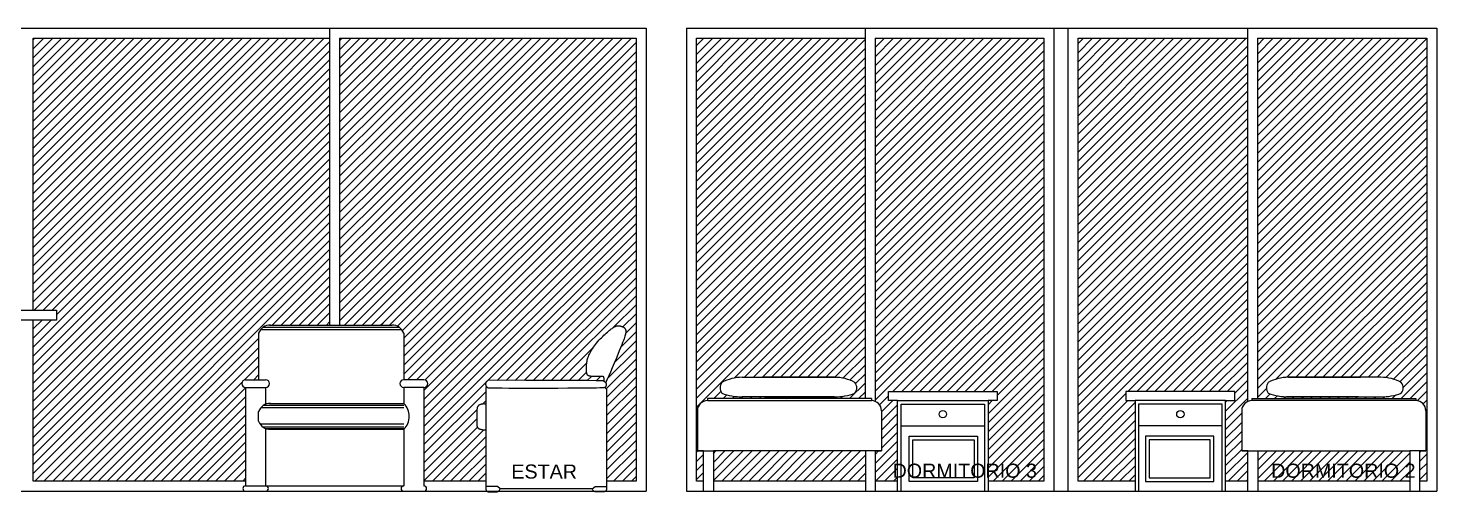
# Model space of a CAD drawing. Header units: millimetres. Extents: x 1217 to 2428, y 234 to 644.
# Drawn here: x 2252.71 to 2259.7, y 406.8 to 409.1 of the extents above; entities that cross this region are included whole.
import ezdxf

# ---------------------------------------------------------------- set-up
doc = ezdxf.new("R2010")
doc.units = ezdxf.units.MM
for name, color, linetype in [('0.1', 251, 'Continuous'), ('0.2', 2, 'Continuous'), ('0.3', 6, 'Continuous'), ('MURO', 5, 'Continuous'), ('Texto', 1, 'Continuous')]:
    doc.layers.add(name, color=color, linetype=linetype)
doc.styles.get("Standard").update_dxf_attribs({"font": 'arial.ttf'})
pattern_1 = [(45, (422.33998, -290.373547), (-0.0224506403, 0.0224506403), [])]

# ---------------------------------------------------------------- blocks, each defined once
blk = doc.blocks.new('sillon elv 1')
at = {"layer": '0.2'}
blk.add_line((382065.2343, 7753267.5813), (382065.6901, 7753267.5813), dxfattribs=at)
for points in [[(382065.1739, 7753268.114), (382065.1742, 7753268.1156), (382065.1744, 7753268.1172), (382065.1745, 7753268.1189), (382065.1746, 7753268.1205), (382065.1745, 7753268.1222), (382065.1745, 7753268.1238), (382065.1744, 7753268.1253), (382065.1744, 7753268.1268), (382065.1745, 7753268.1281), (382065.1745, 7753268.1294), (382065.1747, 7753268.1306), (382065.1749, 7753268.1316), (382065.1751, 7753268.1326), (382065.1753, 7753268.1335), (382065.1756, 7753268.1342), (382065.1759, 7753268.1349), (382065.1762, 7753268.1355), (382065.1765, 7753268.136), (382065.1768, 7753268.1364), (382065.1771, 7753268.1368), (382065.1775, 7753268.1371), (382065.178, 7753268.1373), (382065.1785, 7753268.1375), (382065.179, 7753268.1376), (382065.1796, 7753268.1377), (382065.1804, 7753268.1378), (382065.1814, 7753268.1379), (382065.1828, 7753268.1379), (382065.1846, 7753268.138), (382065.187, 7753268.138), (382065.19, 7753268.1381), (382065.1937, 7753268.1381), (382065.1982, 7753268.1381), (382065.2034, 7753268.1382), (382065.2089, 7753268.1383), (382065.2147, 7753268.1384), (382065.2204, 7753268.1385), (382065.2259, 7753268.1386), (382065.231, 7753268.1388), (382065.2353, 7753268.139), (382065.2389, 7753268.1392), (382065.2417, 7753268.1395), (382065.2439, 7753268.1397), (382065.2455, 7753268.14), (382065.2467, 7753268.1403), (382065.2476, 7753268.1405), (382065.2482, 7753268.1408), (382065.2488, 7753268.141), (382065.2493, 7753268.1412), (382065.2498, 7753268.1413), (382065.2504, 7753268.1415), (382065.2509, 7753268.1417), (382065.2515, 7753268.142), (382065.2522, 7753268.1423), (382065.2529, 7753268.1426), (382065.2537, 7753268.1431), (382065.2545, 7753268.1437), (382065.2554, 7753268.1444), (382065.2563, 7753268.1454), (382065.2572, 7753268.1465), (382065.2581, 7753268.148), (382065.2589, 7753268.1498), (382065.2597, 7753268.1519), (382065.2604, 7753268.1545), (382065.2611, 7753268.1574), (382065.2616, 7753268.1608), (382065.262, 7753268.1645), (382065.2624, 7753268.1685), (382065.2626, 7753268.1727), (382065.2627, 7753268.1771), (382065.2627, 7753268.1816), (382065.2627, 7753268.1863), (382065.2625, 7753268.1909), (382065.2622, 7753268.1956), (382065.2617, 7753268.2004), (382065.2611, 7753268.2053), (382065.2603, 7753268.2102), (382065.2593, 7753268.2154), (382065.258, 7753268.2207), (382065.2565, 7753268.2262), (382065.2547, 7753268.2319), (382065.2526, 7753268.2378), (382065.2501, 7753268.2439), (382065.2474, 7753268.2502), (382065.2443, 7753268.2566), (382065.2408, 7753268.2632), (382065.2369, 7753268.2699), (382065.2327, 7753268.2767), (382065.228, 7753268.2836), (382065.2229, 7753268.2906), (382065.2176, 7753268.2976), (382065.212, 7753268.3046), (382065.2061, 7753268.3115), (382065.2001, 7753268.3182), (382065.194, 7753268.3249), (382065.1878, 7753268.3313), (382065.1816, 7753268.3375), (382065.1754, 7753268.3434), (382065.1694, 7753268.349), (382065.1635, 7753268.3543), (382065.1578, 7753268.3592), (382065.1525, 7753268.3637), (382065.1475, 7753268.3679), (382065.1429, 7753268.3715), (382065.1387, 7753268.3747), (382065.135, 7753268.3775), (382065.1316, 7753268.3799), (382065.1286, 7753268.382), (382065.1259, 7753268.3837), (382065.1233, 7753268.3851), (382065.1209, 7753268.3863), (382065.1187, 7753268.3874), (382065.1165, 7753268.3882), (382065.1144, 7753268.3889), (382065.1123, 7753268.3895), (382065.1103, 7753268.3899), (382065.1083, 7753268.3902), (382065.1063, 7753268.3904), (382065.1044, 7753268.3905), (382065.1024, 7753268.3904), (382065.1005, 7753268.3903), (382065.0985, 7753268.39), (382065.0966, 7753268.3897), (382065.0947, 7753268.3894), (382065.0929, 7753268.3889), (382065.0912, 7753268.3885), (382065.0896, 7753268.388), (382065.088, 7753268.3876), (382065.0866, 7753268.3872), (382065.0853, 7753268.3867), (382065.084, 7753268.3863), (382065.0829, 7753268.3859), (382065.0818, 7753268.3854), (382065.0808, 7753268.385), (382065.0798, 7753268.3846), (382065.0789, 7753268.3841), (382065.0779, 7753268.3836), (382065.077, 7753268.3831), (382065.0761, 7753268.3825), (382065.0752, 7753268.3818), (382065.0743, 7753268.3811), (382065.0735, 7753268.3803), (382065.0726, 7753268.3794), (382065.0718, 7753268.3784), (382065.071, 7753268.3773), (382065.0702, 7753268.376), (382065.0695, 7753268.3746), (382065.0688, 7753268.3731), (382065.0682, 7753268.3715), (382065.0677, 7753268.3697), (382065.0672, 7753268.3679), (382065.0668, 7753268.3659), (382065.0666, 7753268.3638), (382065.0665, 7753268.3614), (382065.0666, 7753268.3588), (382065.0669, 7753268.3558), (382065.0675, 7753268.3524), (382065.0683, 7753268.3484), (382065.0695, 7753268.3438), (382065.0711, 7753268.3385), (382065.0731, 7753268.3324), (382065.0756, 7753268.3252), (382065.0787, 7753268.3168), (382065.0825, 7753268.3069), (382065.0871, 7753268.2952), (382065.0925, 7753268.2816), (382065.099, 7753268.2658), (382065.1066, 7753268.2475), (382065.1153, 7753268.2269), (382065.1246, 7753268.2047), (382065.1341, 7753268.1823), (382065.1433, 7753268.1607), (382065.1516, 7753268.1412), (382065.1585, 7753268.125), (382065.1635, 7753268.1132), (382065.1662, 7753268.107)], [(382065.7482, 7753268.1195), (382065.7512, 7753268.1185), (382065.7538, 7753268.1173), (382065.7559, 7753268.1159), (382065.7576, 7753268.1144), (382065.759, 7753268.1129), (382065.7601, 7753268.1112), (382065.761, 7753268.1096), (382065.7617, 7753268.1079), (382065.7622, 7753268.1063), (382065.7626, 7753268.1048), (382065.7628, 7753268.1033), (382065.7629, 7753268.1018), (382065.763, 7753268.1004), (382065.7629, 7753268.0991), (382065.7628, 7753268.0978), (382065.7626, 7753268.0966), (382065.7624, 7753268.0954), (382065.7621, 7753268.0943), (382065.7618, 7753268.0932), (382065.7614, 7753268.0922), (382065.7609, 7753268.0912), (382065.7604, 7753268.0903), (382065.7599, 7753268.0894), (382065.7593, 7753268.0885), (382065.7586, 7753268.0877), (382065.7578, 7753268.0869), (382065.757, 7753268.0861), (382065.756, 7753268.0854), (382065.7551, 7753268.0847), (382065.754, 7753268.0841), (382065.7529, 7753268.0835), (382065.7517, 7753268.083), (382065.7502, 7753268.0826), (382065.7476, 7753268.0823), (382065.7428, 7753268.082), (382065.7348, 7753268.0818), (382065.7223, 7753268.0816), (382065.7045, 7753268.0815), (382065.6801, 7753268.0814), (382065.6482, 7753268.0813), (382065.6082, 7753268.0812), (382065.5617, 7753268.0812), (382065.5109, 7753268.0812), (382065.458, 7753268.0813), (382065.4051, 7753268.0813), (382065.3544, 7753268.0815), (382065.3081, 7753268.0817), (382065.2683, 7753268.0819), (382065.2366, 7753268.0823), (382065.2126, 7753268.0827), (382065.1951, 7753268.0832), (382065.1831, 7753268.0837), (382065.1755, 7753268.0842), (382065.1711, 7753268.0848), (382065.169, 7753268.0854), (382065.168, 7753268.0859), (382065.1673, 7753268.0865), (382065.1666, 7753268.0871), (382065.166, 7753268.0877), (382065.1655, 7753268.0884), (382065.1649, 7753268.0891), (382065.1645, 7753268.0899), (382065.164, 7753268.0907), (382065.1636, 7753268.0917), (382065.1633, 7753268.0927), (382065.1629, 7753268.0939), (382065.1627, 7753268.0951), (382065.1625, 7753268.0963), (382065.1623, 7753268.0976), (382065.1623, 7753268.0988), (382065.1623, 7753268.1), (382065.1625, 7753268.1011), (382065.1628, 7753268.1021), (382065.1632, 7753268.1031), (382065.1636, 7753268.1039), (382065.1642, 7753268.1048), (382065.1648, 7753268.1056), (382065.1655, 7753268.1063), (382065.1662, 7753268.1071), (382065.1669, 7753268.1078), (382065.1676, 7753268.1086), (382065.1684, 7753268.1094), (382065.1691, 7753268.1101), (382065.1699, 7753268.1109), (382065.1707, 7753268.1116), (382065.1716, 7753268.1124), (382065.1724, 7753268.113), (382065.1733, 7753268.1137), (382065.1743, 7753268.1143), (382065.1753, 7753268.1148), (382065.1764, 7753268.1153), (382065.1774, 7753268.1157), (382065.1785, 7753268.1161), (382065.1796, 7753268.1164), (382065.1807, 7753268.1167), (382065.1818, 7753268.1169), (382065.1839, 7753268.1172), (382065.1926, 7753268.1174), (382065.2144, 7753268.1176), (382065.2558, 7753268.1178), (382065.3233, 7753268.1181), (382065.4235, 7753268.1185), (382065.563, 7753268.1189), (382065.7482, 7753268.1195)], [(382065.1727, 7753268.0846), (382065.1704, 7753268.0832), (382065.1685, 7753268.0819), (382065.1669, 7753268.0806), (382065.1657, 7753268.0794), (382065.1647, 7753268.0781), (382065.164, 7753268.0769), (382065.1634, 7753268.0758), (382065.1631, 7753268.0746), (382065.1628, 7753268.0726), (382065.1626, 7753268.0652), (382065.1625, 7753268.047), (382065.1624, 7753268.0127), (382065.1624, 7753267.9567), (382065.1624, 7753267.8738), (382065.1624, 7753267.7584), (382065.1624, 7753267.6053)], [(382065.7621, 7753268.0013), (382065.7666, 7753268.0017), (382065.7707, 7753268.0019), (382065.7743, 7753268.0019), (382065.7775, 7753268.0017), (382065.7804, 7753268.0013), (382065.783, 7753268.0009), (382065.7852, 7753268.0003), (382065.7873, 7753267.9997), (382065.7892, 7753267.9991), (382065.791, 7753267.9984), (382065.7926, 7753267.9978), (382065.7941, 7753267.9971), (382065.7954, 7753267.9963), (382065.7966, 7753267.9955), (382065.7977, 7753267.9947), (382065.7987, 7753267.9938), (382065.7996, 7753267.9929), (382065.8005, 7753267.9919), (382065.8012, 7753267.9909), (382065.8018, 7753267.9898), (382065.8024, 7753267.9888), (382065.803, 7753267.9877), (382065.8034, 7753267.9866), (382065.8039, 7753267.9855), (382065.8043, 7753267.9843), (382065.8046, 7753267.9831), (382065.8049, 7753267.9816), (382065.8052, 7753267.9797), (382065.8055, 7753267.9773), (382065.8058, 7753267.9743), (382065.806, 7753267.9705), (382065.8062, 7753267.9658), (382065.8064, 7753267.9601), (382065.8066, 7753267.9536), (382065.8068, 7753267.9466), (382065.8069, 7753267.9394), (382065.8071, 7753267.9322), (382065.8072, 7753267.9251), (382065.8072, 7753267.9186), (382065.8072, 7753267.9129), (382065.8072, 7753267.9081), (382065.8072, 7753267.9041), (382065.807, 7753267.901), (382065.8069, 7753267.8984), (382065.8067, 7753267.8964), (382065.8065, 7753267.8948), (382065.8062, 7753267.8934), (382065.8059, 7753267.8922), (382065.8056, 7753267.891), (382065.8053, 7753267.8898), (382065.8048, 7753267.8887), (382065.8044, 7753267.8876), (382065.8039, 7753267.8865), (382065.8033, 7753267.8855), (382065.8027, 7753267.8845), (382065.802, 7753267.8836), (382065.8012, 7753267.8828), (382065.8004, 7753267.882), (382065.7995, 7753267.8812), (382065.7986, 7753267.8805), (382065.7976, 7753267.8799), (382065.7966, 7753267.8793), (382065.7955, 7753267.8787), (382065.7944, 7753267.8782), (382065.7933, 7753267.8777), (382065.7918, 7753267.8772), (382065.7898, 7753267.8767), (382065.787, 7753267.8762), (382065.783, 7753267.8755), (382065.7778, 7753267.8748), (382065.7709, 7753267.874), (382065.7621, 7753267.8731)], [(382065.1619, 7753267.5923), (382065.1619, 7753267.5897), (382065.1619, 7753267.5872), (382065.162, 7753267.585), (382065.1622, 7753267.5829), (382065.1624, 7753267.581), (382065.1627, 7753267.5792), (382065.163, 7753267.5776), (382065.1633, 7753267.5762), (382065.1636, 7753267.5749), (382065.164, 7753267.5737), (382065.1644, 7753267.5727), (382065.1648, 7753267.5718), (382065.1653, 7753267.5709), (382065.1658, 7753267.5702), (382065.1665, 7753267.5695), (382065.1672, 7753267.5689), (382065.168, 7753267.5684), (382065.1689, 7753267.5679), (382065.17, 7753267.5674), (382065.1712, 7753267.5671), (382065.1727, 7753267.5667), (382065.1744, 7753267.5664), (382065.1763, 7753267.5662), (382065.1785, 7753267.566), (382065.1811, 7753267.5658), (382065.1839, 7753267.5657), (382065.1869, 7753267.5657), (382065.19, 7753267.5656), (382065.1932, 7753267.5656), (382065.1965, 7753267.5656), (382065.1997, 7753267.5657), (382065.2028, 7753267.5657), (382065.2058, 7753267.5658), (382065.2087, 7753267.5658), (382065.2114, 7753267.5659), (382065.2139, 7753267.566), (382065.2162, 7753267.5662), (382065.2184, 7753267.5664), (382065.2203, 7753267.5667), (382065.2221, 7753267.5671), (382065.2237, 7753267.5675), (382065.2251, 7753267.5682), (382065.2265, 7753267.5691), (382065.2278, 7753267.5704), (382065.2292, 7753267.5722), (382065.2307, 7753267.5745), (382065.2324, 7753267.5775), (382065.2343, 7753267.5813)], [(382065.7625, 7753267.5923), (382065.7626, 7753267.5897), (382065.7625, 7753267.5872), (382065.7624, 7753267.585), (382065.7623, 7753267.5829), (382065.762, 7753267.581), (382065.7618, 7753267.5792), (382065.7615, 7753267.5776), (382065.7612, 7753267.5762), (382065.7608, 7753267.5749), (382065.7605, 7753267.5737), (382065.7601, 7753267.5727), (382065.7597, 7753267.5718), (382065.7592, 7753267.5709), (382065.7586, 7753267.5702), (382065.758, 7753267.5695), (382065.7573, 7753267.5689), (382065.7565, 7753267.5684), (382065.7556, 7753267.5679), (382065.7545, 7753267.5674), (382065.7533, 7753267.5671), (382065.7518, 7753267.5667), (382065.7501, 7753267.5664), (382065.7482, 7753267.5662), (382065.7459, 7753267.566), (382065.7434, 7753267.5658), (382065.7406, 7753267.5657), (382065.7376, 7753267.5657), (382065.7345, 7753267.5656), (382065.7312, 7753267.5656), (382065.728, 7753267.5656), (382065.7248, 7753267.5657), (382065.7216, 7753267.5657), (382065.7186, 7753267.5658), (382065.7158, 7753267.5658), (382065.7131, 7753267.5659), (382065.7106, 7753267.566), (382065.7083, 7753267.5662), (382065.7061, 7753267.5664), (382065.7041, 7753267.5667), (382065.7024, 7753267.5671), (382065.7008, 7753267.5675), (382065.6993, 7753267.5682), (382065.698, 7753267.5691), (382065.6966, 7753267.5704), (382065.6952, 7753267.5722), (382065.6937, 7753267.5745), (382065.6921, 7753267.5775), (382065.6901, 7753267.5813)]]:
    blk.add_lwpolyline(points, dxfattribs=at)
at = {"layer": '0.2', "elevation": 0}
for points in [[(382065.7529, 7753268.0835), (382065.7621, 7753268.0835), (382065.7621, 7753267.6053)], [(382065.1624, 7753267.6053), (382065.1619, 7753267.5923)], [(382065.2343, 7753267.5813), (382065.2197, 7753267.5923), (382065.1619, 7753267.5923)], [(382065.6901, 7753267.5813), (382065.7047, 7753267.5923), (382065.7636, 7753267.5923)], [(382065.7621, 7753267.6053), (382065.7625, 7753267.5923)]]:
    blk.add_lwpolyline(points, dxfattribs=at)

msp = doc.modelspace()

# ---------------------------------------------------------------- hatches: boundary and pattern name
at = {"layer": '0.1', "ltscale": 3}
h = msp.add_hatch(dxfattribs=at)
h.set_pattern_fill('ANSI31', color=256, scale=0.01)
h.set_pattern_definition(pattern_1)
h.paths.add_polyline_path([(2254.25251, 409.05099), (2254.46816, 409.05099), (2254.46816, 407.62581), (2254.25251, 407.62581)])
h.paths.add_polyline_path([(2252.86861, 409.05099), (2254.20251, 409.05099), (2254.20251, 407.62581), (2253.90862, 407.62581, 0.3308107), (2253.85003, 407.58579), (2253.85003, 407.35486), (2253.78505, 407.35486, 1), (2253.78505, 407.31691), (2253.78505, 406.85099), (2252.86861, 406.85099)])
h.paths.add_polyline_path([(2252.7306, 409.05099), (2252.86861, 409.05099), (2252.86861, 406.85099), (2252.7306, 406.85099), (2252.7306, 407.65099), (2252.84561, 407.65099), (2252.84561, 407.70099), (2252.7306, 407.70099)])
h.paths.add_polyline_path([(2251.81582, 409.05099), (2252.5606, 409.05099), (2252.5606, 408.35099), (2251.81582, 408.35099)])
h.paths.add_polyline_path([(2251.57076, 409.05099), (2251.76582, 409.05099), (2251.76582, 408.35099), (2251.57076, 408.35099)])
h = msp.add_hatch(dxfattribs=at)
h.set_pattern_fill('ANSI31', color=256, scale=0.01)
h.set_pattern_definition(pattern_1)
h.paths.add_polyline_path([(2254.46816, 409.05099), (2255.72441, 409.05099), (2255.72441, 406.85099), (2255.57804, 406.85099), (2255.57805, 406.99078), (2255.57807, 407.10611), (2255.57807, 407.18904), (2255.57805, 407.24499), (2255.57798, 407.27935), (2255.57786, 407.29753), (2255.57762, 407.30673), (2255.57584, 407.31061), (2255.57287, 407.31364), (2255.56824, 407.31681), (2255.57199, 407.31784), (2255.57521, 407.32069), (2255.57709, 407.32439), (2255.57823, 407.32944), (2255.57802, 407.33402), (2255.57641, 407.337), (2255.5743, 407.33941), (2255.57692, 407.34554), (2255.58196, 407.35732), (2255.58888, 407.37355), (2255.59718, 407.39304), (2255.60633, 407.4146), (2255.61584, 407.43704), (2255.62518, 407.45919), (2255.63384, 407.47986), (2255.64142, 407.49811), (2255.6479, 407.51392), (2255.65339, 407.52754), (2255.65798, 407.53919), (2255.66177, 407.54911), (2255.66487, 407.55754), (2255.66736, 407.5647), (2255.66934, 407.57084), (2255.67091, 407.57616), (2255.67268, 407.58294), (2255.67381, 407.58977), (2255.67398, 407.59492), (2255.67349, 407.5992), (2255.67236, 407.60382), (2255.67029, 407.60836), (2255.66752, 407.61228), (2255.66414, 407.61507), (2255.66021, 407.61716), (2255.6565, 407.61863), (2255.65235, 407.61998), (2255.6473, 407.62138), (2255.64175, 407.62248), (2255.63601, 407.62291), (2255.63114, 407.62247), (2255.62709, 407.62161), (2255.62284, 407.62019), (2255.61832, 407.61814), (2255.61329, 407.61527), (2255.6088, 407.61225), (2255.60546, 407.60986), (2255.60173, 407.60708), (2255.59759, 407.60386), (2255.59299, 407.60019), (2255.58797, 407.59607), (2255.5826, 407.59153), (2255.57695, 407.58661), (2255.57106, 407.58132), (2255.565, 407.57571), (2255.55884, 407.5698), (2255.55264, 407.56362), (2255.54645, 407.5572), (2255.54032, 407.55057), (2255.53432, 407.54379), (2255.52848, 407.5369), (2255.52286, 407.52993), (2255.5175, 407.52294), (2255.51246, 407.51596), (2255.50779, 407.50904), (2255.50352, 407.50222), (2255.49966, 407.49552), (2255.49617, 407.48894), (2255.49306, 407.48251), (2255.4903, 407.47624), (2255.48787, 407.47014), (2255.48575, 407.46423), (2255.48394, 407.45852), (2255.48242, 407.45302), (2255.48115, 407.44772), (2255.48012, 407.44258), (2255.47931, 407.43759), (2255.4787, 407.43272), (2255.47825, 407.42795), (2255.47795, 407.42325), (2255.47777, 407.4186), (2255.4777, 407.41399), (2255.47773, 407.40945), (2255.47786, 407.40504), (2255.47821, 407.39866), (2255.47907, 407.39122), (2255.4803, 407.38539), (2255.48223, 407.38024), (2255.4849, 407.37678), (2255.48798, 407.37459), (2255.49197, 407.37319), (2255.49356, 407.37255), (2255.49745, 407.3719), (2255.50152, 407.37155), (2255.5051, 407.37133), (2255.50949, 407.37113), (2255.51455, 407.37097), (2255.52004, 407.37083), (2255.52577, 407.37071), (2255.53152, 407.37062), (2255.53707, 407.37054), (2255.54221, 407.37048), (2255.54673, 407.37043), (2255.55048, 407.37039), (2255.55348, 407.37036), (2255.55585, 407.37032), (2255.55767, 407.37028), (2255.55904, 407.37023), (2255.56007, 407.37016), (2255.56084, 407.37007), (2255.56145, 407.36996), (2255.56199, 407.36981), (2255.56247, 407.36963), (2255.56291, 407.3694), (2255.5633, 407.36911), (2255.56366, 407.36876), (2255.56399, 407.36834), (2255.56429, 407.36784), (2255.56458, 407.36725), (2255.56486, 407.36658), (2255.56513, 407.3658), (2255.56537, 407.36493), (2255.56558, 407.36396), (2255.56576, 407.3629), (2255.5659, 407.36173), (2255.56599, 407.36047), (2255.56603, 407.3591), (2255.56601, 407.35764), (2255.56597, 407.35609), (2255.56581, 407.35113), (2255.56638, 407.34655), (2255.56265, 407.34826), (2255.55815, 407.34947), (2255.54783, 407.34971), (2255.52607, 407.34992), (2255.48469, 407.35016), (2255.41716, 407.35045), (2255.31694, 407.3508), (2255.17747, 407.35126), (2254.99223, 407.35182), (2254.98783, 407.35034), (2254.9836, 407.34763), (2254.98079, 407.3445), (2254.97866, 407.34049), (2254.97753, 407.33571), (2254.97746, 407.33155), (2254.97815, 407.32704), (2254.97964, 407.32303), (2254.98218, 407.3195), (2254.98673, 407.31585), (2254.97837, 407.31585), (2254.97837, 407.23366), (2254.9738, 407.23408), (2254.96787, 407.23435), (2254.96147, 407.23393), (2254.95644, 407.23299), (2254.95108, 407.23144), (2254.94623, 407.22942), (2254.94261, 407.22711), (2254.93997, 407.22437), (2254.93801, 407.22124), (2254.93615, 407.21691), (2254.93533, 407.21311), (2254.93479, 407.2084), (2254.93444, 407.2028), (2254.93422, 407.19809), (2254.93402, 407.19241), (2254.93382, 407.18596), (2254.93365, 407.17898), (2254.9335, 407.17174), (2254.93337, 407.16449), (2254.93328, 407.15749), (2254.93322, 407.15098), (2254.9332, 407.14522), (2254.93323, 407.1381), (2254.93349, 407.1305), (2254.9341, 407.12596), (2254.93536, 407.12138), (2254.93737, 407.11715), (2254.94026, 407.1139), (2254.94373, 407.11163), (2254.94745, 407.10985), (2254.95175, 407.10876), (2254.95741, 407.10788), (2254.96269, 407.10719), (2254.96959, 407.10638), (2254.97837, 407.10543), (2254.97837, 406.85099), (2254.67089, 406.85099), (2254.67089, 407.31691, 1), (2254.67089, 407.35486), (2254.57089, 407.35486), (2254.57089, 407.58579, 0.3308101), (2254.5123, 407.62581), (2254.46816, 407.62581)])
h = msp.add_hatch(dxfattribs=at)
h.set_pattern_fill('ANSI31', color=256, scale=0.01)
h.set_pattern_definition(pattern_1)
h.paths.add_polyline_path([(2257.07145, 409.05099), (2257.74959, 409.05099), (2257.74959, 406.85099), (2257.4732, 406.85099), (2257.4732, 407.25099), (2257.5182, 407.25099), (2257.5182, 407.29599), (2257.4732, 407.29599), (2257.07145, 407.29599)])
h.paths.add_polyline_path([(2256.912, 409.05099), (2257.07145, 409.05099), (2257.07145, 407.29599), (2256.9782, 407.29599), (2256.9782, 407.25099), (2257.0232, 407.25099), (2257.0232, 406.85099), (2256.91338, 406.85099), (2256.91338, 407.00099), (2256.94338, 407.00099), (2256.94338, 407.20099, 0.3063972), (2256.912, 407.2474)])
h.paths.add_polyline_path([(2256.02441, 409.05099), (2256.862, 409.05099), (2256.862, 407.26099), (2256.07897, 407.26099), (2256.07898, 407.25099, 0.4142136), (2256.02898, 407.20099), (2256.02898, 407.00099), (2256.05898, 407.00099), (2256.05898, 406.85099), (2256.02441, 406.85099)])
h.paths.add_polyline_path([(2256.15083, 407.28802, -0.340832), (2256.15083, 407.3411, -0.1255988), (2256.25178, 407.36687), (2256.71083, 407.36687, -0.1255988), (2256.81178, 407.3411, -0.340832), (2256.81178, 407.28802, -0.0910283), (2256.71083, 407.26948), (2256.25178, 407.26948, -0.0910283)], flags=16)
h.paths.add_polyline_path([(2256.10898, 407.00099), (2256.86338, 407.00099), (2256.86338, 406.85099), (2256.10898, 406.85099)])
h.paths.add_polyline_path([(2257.7347, 406.82919), (2256.98256, 406.82919), (2256.98256, 406.97344), (2257.7347, 406.97344)], flags=9)
h = msp.add_hatch(dxfattribs=at)
h.set_pattern_fill('ANSI31', color=256, scale=0.01)
h.set_pattern_definition(pattern_1)
h.paths.add_polyline_path([(2258.81057, 409.05099), (2259.65155, 409.05099), (2259.64698, 407.20099, 0.4142136), (2259.59698, 407.25099), (2259.59699, 407.26099), (2258.81057, 407.26099)])
h.paths.add_polyline_path([(2258.86418, 407.28802, -0.340832), (2258.86418, 407.3411, -0.1255988), (2258.96513, 407.36687), (2259.32258, 407.36687), (2259.42418, 407.36687, -0.1255988), (2259.52513, 407.3411, -0.340832), (2259.52513, 407.28802, -0.0910283), (2259.42418, 407.26948), (2258.96513, 407.26948, -0.0910283)], flags=16)
h.paths.add_polyline_path([(2258.81258, 407.00099), (2259.56698, 407.00099), (2259.56698, 406.85099), (2258.81258, 406.85099)])
h.paths.add_polyline_path([(2259.61698, 407.00099), (2259.64698, 407.00099), (2259.64698, 407.20099), (2259.65155, 409.05099), (2259.65155, 406.85099), (2259.61698, 406.85099)])
h.paths.add_polyline_path([(2257.91959, 409.05099), (2258.76057, 409.05099), (2258.76057, 407.24589, 0.2861952), (2258.73258, 407.20099), (2258.73258, 407.00099), (2258.76258, 407.00099), (2258.76258, 406.85099), (2258.65276, 406.85099), (2258.65276, 407.25099), (2258.69776, 407.25099), (2258.69776, 407.29599), (2258.20276, 407.29599), (2258.15776, 407.29599), (2258.15776, 407.25099), (2258.20276, 407.25099), (2258.20276, 406.85099), (2257.91959, 406.85099)])

# ---------------------------------------------------------------- linework, layer by layer
at = {"layer": '0.1', "linetype": 'ByBlock'}
for p, q in [((2256.89338, 407.26099, 0), (2256.07897, 407.26099, 0)), ((2256.07898, 407.25099, 0), (2256.89337, 407.25099, 0)), ((2258.78258, 407.26099, 0), (2259.59699, 407.26099, 0)), ((2259.59698, 407.25099, 0), (2258.78259, 407.25099, 0)), ((2256.02898, 407.20099, 0), (2256.02898, 407.00099, 0)), ((2256.94338, 407.20099, 0), (2256.94338, 407.00099, 0)), ((2258.73258, 407.20099, 0), (2258.73258, 407.00099, 0)), ((2259.64698, 407.20099, 0), (2259.64698, 407.00099, 0)), ((2256.02898, 407.00099, 0), (2256.10898, 407.00099, 0)), ((2256.05898, 407.00099, 0), (2256.02898, 407.00099, 0)), ((2256.05898, 406.80099, 0), (2256.05898, 407.00099, 0)), ((2256.94338, 407.00099, 0), (2256.10898, 407.00099, 0)), ((2256.10898, 407.00099, 0), (2256.10898, 406.80099, 0)), ((2256.94338, 407.00099, 0), (2256.86338, 407.00099, 0)), ((2256.91338, 407.00099, 0), (2256.94338, 407.00099, 0)), ((2256.91338, 406.80099, 0), (2256.91338, 407.00099, 0)), ((2258.73258, 407.00099, 0), (2258.81258, 407.00099, 0)), ((2258.73258, 407.00099, 0), (2259.56698, 407.00099, 0)), ((2258.76258, 407.00099, 0), (2258.73258, 407.00099, 0)), ((2258.76258, 406.80099, 0), (2258.76258, 407.00099, 0)), ((2259.56698, 407.00099, 0), (2259.56698, 406.80099, 0)), ((2259.64698, 407.00099, 0), (2259.56698, 407.00099, 0)), ((2259.61698, 407.00099, 0), (2259.64698, 407.00099, 0)), ((2259.61698, 406.80099, 0), (2259.61698, 407.00099, 0))]:
    msp.add_line(p, q, dxfattribs=at)
at = {"layer": '0.1'}
for p, q in [((2256.86338, 407.00099, 0), (2256.86338, 406.80099, 0)), ((2258.81258, 407.00099, 0), (2258.81258, 406.80099, 0))]:
    msp.add_line(p, q, dxfattribs=at)
at = {"layer": '0.1', "ltscale": 3, "elevation": 0}
for points in [[(2254.20251, 409.10099), (2254.20251, 407.62581)], [(2256.862, 409.10099), (2256.862, 407.26099)], [(2258.76057, 409.10099), (2258.76057, 407.24589)], [(2252.7306, 407.70099), (2252.7306, 409.05099), (2254.20251, 409.05099)], [(2254.25251, 409.05099), (2255.72441, 409.05099), (2255.72441, 406.85099), (2255.57804, 406.85099)], [(2254.25251, 409.05099), (2254.25251, 407.62581)], [(2256.05898, 406.85099), (2256.02441, 406.85099), (2256.02441, 409.05099), (2256.862, 409.05099)], [(2256.912, 409.05099), (2257.74959, 409.05099), (2257.74959, 406.85099), (2257.4732, 406.85099)], [(2256.912, 409.05099), (2256.912, 407.2474)], [(2258.20276, 406.85099), (2257.91959, 406.85099), (2257.91959, 409.05099), (2258.76057, 409.05099)], [(2258.81057, 409.05099), (2259.65155, 409.05099), (2259.65155, 406.85099), (2259.61698, 406.85099)], [(2258.81057, 409.05099), (2258.81057, 407.26099)], [(2253.78505, 406.85099), (2252.7306, 406.85099), (2252.7306, 407.65099)], [(2254.97837, 406.85099), (2254.67089, 406.85099)], [(2256.86338, 406.85099), (2256.10898, 406.85099)], [(2257.0232, 406.85099), (2256.91338, 406.85099)], [(2258.76258, 406.85099), (2258.65276, 406.85099)], [(2259.56698, 406.85099), (2258.81258, 406.85099)]]:
    msp.add_lwpolyline(points, dxfattribs=at)
at = {"layer": '0.1', "linetype": 'ByBlock', "elevation": 0}
for points in [[(2253.85003, 407.58579), (2253.85003, 407.35486)], [(2253.85003, 407.58579), (2253.85003, 407.35486)], [(2253.85003, 407.58579), (2253.85003, 407.35486)], [(2253.86033, 407.60417), (2254.56059, 407.60417)], [(2253.87421, 407.61648), (2254.54671, 407.61648)], [(2253.90391, 407.62581), (2254.5123, 407.62581)], [(2253.90391, 407.62581), (2254.5123, 407.62581)], [(2254.57089, 407.58579), (2254.57089, 407.35486)], [(2254.57089, 407.58579), (2254.57089, 407.35486)], [(2253.78505, 407.35486), (2253.88505, 407.35486)], [(2253.78505, 407.35486), (2253.88505, 407.35486)], [(2253.78505, 407.31691), (2253.78505, 406.8277)], [(2253.78505, 407.31691), (2253.88505, 407.31691)], [(2253.78505, 407.31691), (2253.78505, 406.8277)], [(2253.78505, 407.31691), (2253.88505, 407.31691)], [(2253.88505, 407.31691), (2253.88505, 407.23705)], [(2253.88505, 407.31691), (2253.88505, 407.23705)], [(2254.67089, 407.35486), (2254.57089, 407.35486)], [(2254.67089, 407.35486), (2254.57089, 407.35486)], [(2254.57089, 407.31691), (2254.57089, 407.23705)], [(2254.67089, 407.31691), (2254.57089, 407.31691)], [(2254.57089, 407.31691), (2254.57089, 407.23705)], [(2254.67089, 407.31691), (2254.57089, 407.31691)], [(2254.67089, 407.31691), (2254.67089, 406.8277)], [(2254.67089, 407.31691), (2254.67089, 406.8277)], [(2253.90391, 407.23705), (2254.57089, 407.23705)], [(2253.90391, 407.23705), (2254.57089, 407.23705)], [(2256.07897, 407.26099), (2256.07898, 407.25099)], [(2256.89338, 407.26099), (2256.89337, 407.25099)], [(2257.0232, 407.25099), (2256.9782, 407.25099), (2256.9782, 407.29599), (2257.4732, 407.29599), (2257.5182, 407.29599), (2257.5182, 407.25099), (2257.4732, 407.25099)], [(2257.0232, 406.80099), (2257.0232, 407.25099), (2257.4732, 407.25099), (2257.4732, 406.80099)], [(2258.65276, 407.25099), (2258.69776, 407.25099), (2258.69776, 407.29599), (2258.20276, 407.29599), (2258.15776, 407.29599), (2258.15776, 407.25099), (2258.20276, 407.25099)], [(2258.65276, 406.80099), (2258.65276, 407.25099), (2258.20276, 407.25099), (2258.20276, 406.80099)], [(2258.78258, 407.26099), (2258.78259, 407.25099)], [(2259.59699, 407.26099), (2259.59698, 407.25099)], [(2253.85003, 407.14849), (2253.85003, 407.19703)], [(2253.86083, 407.21601), (2254.57089, 407.21601)], [(2253.86083, 407.21601), (2254.57089, 407.21601)], [(2253.87584, 407.22873), (2254.57089, 407.22873)], [(2257.0412, 406.80099), (2257.0412, 407.23299), (2257.4552, 407.23299), (2257.4552, 406.80099)], [(2258.63476, 406.80099), (2258.63476, 407.23299), (2258.22076, 407.23299), (2258.22076, 406.80099)], [(2253.85665, 407.13508), (2254.57089, 407.13508)], [(2253.86919, 407.12138), (2254.57089, 407.12138)], [(2253.88505, 407.11233), (2253.88505, 406.83156)], [(2253.88505, 407.11233), (2254.57089, 407.11233)], [(2253.88505, 407.11233), (2254.57089, 407.11233)], [(2253.88505, 407.10846), (2253.88505, 406.8277)], [(2253.90862, 407.10846), (2254.57089, 407.10846)], [(2253.90862, 407.10846), (2254.57089, 407.10846)], [(2254.57089, 407.10846), (2254.57089, 406.8277)], [(2254.57089, 407.10846), (2254.57089, 406.8277)], [(2257.0412, 407.12609), (2257.4552, 407.12609)], [(2258.63476, 407.12609), (2258.22076, 407.12609)], [(2253.78505, 406.8277), (2254.57089, 406.8277)], [(2253.78505, 406.8277), (2254.57089, 406.8277)]]:
    msp.add_lwpolyline(points, dxfattribs=at)
at = {"layer": '0.1', "elevation": 0}
for points in [[(2256.25175, 407.36687), (2256.72058, 407.36687)], [(2256.71083, 407.36687), (2256.35338, 407.36687)], [(2259.42421, 407.36687), (2258.95538, 407.36687)], [(2258.96513, 407.36687), (2259.32258, 407.36687)], [(2256.71083, 407.26948), (2256.25177, 407.26948)], [(2256.36313, 407.26948), (2256.72058, 407.26948)], [(2259.31282, 407.26948), (2258.95538, 407.26948)], [(2258.96513, 407.26948), (2259.42419, 407.26948)]]:
    msp.add_lwpolyline(points, dxfattribs=at)
at = {"layer": '0.1', "linetype": 'ByBlock', "elevation": 0}
for points in [[(2257.0818, 407.07377), (2257.42104, 407.07377), (2257.42104, 406.849), (2257.0818, 406.849)], [(2257.0998, 407.05577), (2257.40304, 407.05577), (2257.40304, 406.867), (2257.0998, 406.867)], [(2258.59416, 407.07377), (2258.25492, 407.07377), (2258.25492, 406.849), (2258.59416, 406.849)], [(2258.57616, 407.05577), (2258.27292, 407.05577), (2258.27292, 406.867), (2258.57616, 406.867)]]:
    msp.add_lwpolyline(points, close=True, dxfattribs=at)
at = {"layer": '0.1', "linetype": 'ByBlock'}
for centre in [(2257.2482, 407.18356, 0), (2258.42776, 407.18356, 0)]:
    msp.add_circle(centre, 0.01818, dxfattribs=at)
for centre, radius, start, end in [((2253.90626, 407.56637, 0), 0.05949, 87.731971, 160.95095), ((2253.90626, 407.56637, 0), 0.05949, 87.731971, 160.95095), ((2254.51465, 407.56637, 0), 0.05949, 19.04905, 92.268029), ((2254.51465, 407.56637, 0), 0.05949, 19.04905, 92.268029), ((2253.78505, 407.33589, 0), 0.01897, 90, 270), ((2253.78505, 407.33589, 0), 0.01897, 90, 270), ((2253.88505, 407.33589, 0), 0.01897, 270, 90), ((2253.88505, 407.33589, 0), 0.01897, 270, 90), ((2254.57089, 407.33589, 0), 0.01897, 90, 270), ((2254.57089, 407.33589, 0), 0.01897, 90, 270), ((2254.67089, 407.33589, 0), 0.01897, 270, 90), ((2254.67089, 407.33589, 0), 0.01897, 270, 90), ((2253.90626, 407.17761, 0), 0.05949, 87.731971, 160.95095), ((2253.90626, 407.17761, 0), 0.05949, 87.731971, 160.95095), ((2254.50945, 407.17276, 0), 0.08893, 313.695506, 46.304494), ((2254.50945, 407.17276, 0), 0.08893, 313.695506, 46.304494), ((2256.07898, 407.20099, 0), 0.05, 90, 180), ((2256.89338, 407.20099, 0), 0.05, 0, 90), ((2258.78258, 407.20099, 0), 0.05, 90, 180), ((2259.59698, 407.20099, 0), 0.05, 0, 90), ((2253.90626, 407.16791, 0), 0.05949, 199.04905, 272.268029), ((2253.90626, 407.16791, 0), 0.05949, 199.04905, 272.268029), ((2253.78505, 406.81435, 0), 0.01335, 90, 270), ((2253.78505, 406.81435, 0), 0.01335, 90, 270), ((2253.88505, 406.81435, 0), 0.01335, 270, 90), ((2253.88505, 406.81435, 0), 0.01335, 270, 90), ((2254.57089, 406.81435, 0), 0.01335, 90, 270), ((2254.57089, 406.81435, 0), 0.01335, 90, 270), ((2254.67089, 406.81435, 0), 0.01335, 270, 90), ((2254.67089, 406.81435, 0), 0.01335, 270, 90)]:
    msp.add_arc(centre, radius, start, end, dxfattribs=at)
at = {"layer": '0.1'}
for centre, radius, start, end in [((2256.18524, 407.31456, 0), 0.04346, 142.358497, 217.641503), ((2256.25178, 407.15621, 0), 0.21066, 90, 118.635178), ((2256.71083, 407.15621, 0), 0.21066, 61.364822, 90), ((2256.77736, 407.31456, 0), 0.04346, 322.358497, 37.641503), ((2258.89859, 407.31456, 0), 0.04346, 142.358497, 217.641503), ((2258.96513, 407.15621, 0), 0.21066, 90, 118.635178), ((2259.42418, 407.15621, 0), 0.21066, 61.364822, 90), ((2259.49072, 407.31456, 0), 0.04346, 322.358497, 37.641503), ((2256.25178, 407.55371, 0), 0.28423, 249.195199, 270), ((2256.71083, 407.55371, 0), 0.28423, 270, 290.804801), ((2258.96513, 407.55371, 0), 0.28423, 249.195199, 270), ((2259.42418, 407.55371, 0), 0.28423, 270, 290.804801)]:
    msp.add_arc(centre, radius, start, end, dxfattribs=at)
at = {"layer": '0.3', "elevation": 0}
for points in [[(2257.79959, 409.10099), (2257.79959, 406.80099)], [(2257.86959, 409.10099), (2257.86959, 406.80099)]]:
    msp.add_lwpolyline(points, dxfattribs=at)
msp.add_lwpolyline([(2252.84561, 407.65099), (2252.44561, 407.65099), (2252.44561, 407.70099), (2252.84561, 407.70099)], close=True, dxfattribs=at)
at = {"layer": 'MURO', "ltscale": 3, "elevation": 0}
for points in [[(2250.97104, 409.10099), (2255.77441, 409.10099)], [(2255.77441, 409.10099), (2255.77441, 406.80099)], [(2255.97441, 409.10099), (2255.97441, 406.80099)], [(2255.97441, 409.10099), (2259.70155, 409.10099)], [(2259.70155, 409.10099), (2259.70155, 406.80099)], [(2250.97104, 406.80099), (2255.77441, 406.80099)], [(2255.97441, 406.80099), (2259.70155, 406.80099)]]:
    msp.add_lwpolyline(points, dxfattribs=at)

# ---------------------------------------------------------------- block references
at = {"layer": '0.2', "xscale": -1}
msp.add_blockref('sillon elv 1', (384320.74044, -7752860.76766, 0), dxfattribs=at)

# ---------------------------------------------------------------- texts
at = {"layer": 'Texto', "char_height": 0.07, "attachment_point": 5}
for s, insert, width in [('ESTAR', (2255.26819, 406.89819, 0), 0.4782903), ('DORMITORIO 3', (2257.35708, 406.90241, 0), 1.0223839), ('DORMITORIO 2', (2259.23742, 406.90241, 0), 1.0223839)]:
    msp.add_mtext(s, dxfattribs=dict(at, insert=insert, width=width))

doc.saveas('drawing.dxf')
